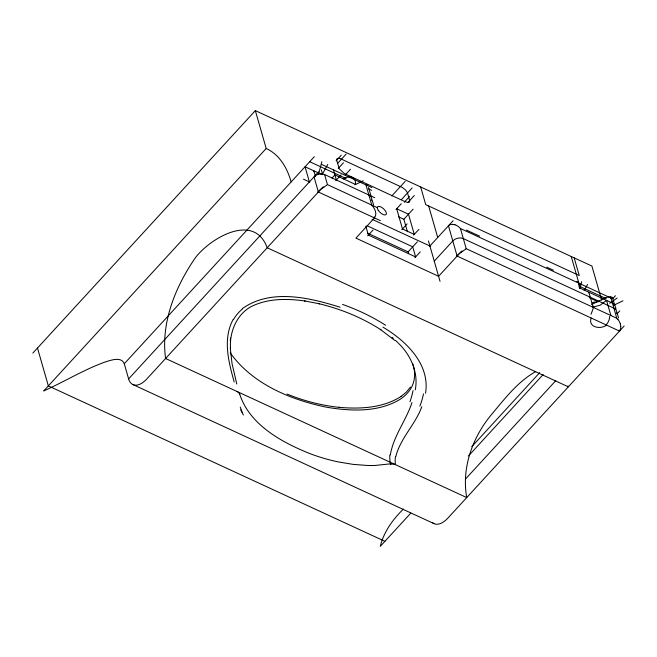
<?xml version="1.0" encoding="UTF-8"?>
<svg xmlns="http://www.w3.org/2000/svg" width="657" height="657" viewBox="0 0 657 657"><rect width="100%" height="100%" fill="white"/><g stroke="black" fill="none" stroke-linecap="round" stroke-linejoin="round"><path stroke-width="0.99" d="M230.541 348.358C229.186 331.062 237.9 312.001 253.898 305.324C269.97 298.278 288.086 298.59 305.135 301.021L304.659 300.939L319.466 303.805L318.941 303.69C340.827 308.979 362.007 317.577 380.945 329.814L380.231 329.338L394.865 340.474M230.295 340.835L230.492 338.018M390.34 454.956C393.379 436.002 406.133 420.579 411.964 402.552M425.547 393.223C430.302 364.044 405.78 340.646 382.949 327.153M415.281 389.831C418.591 372.733 410.871 355.388 398.742 343.537M395.793 456.64C400.368 438.104 415.421 424.504 421.819 406.683M313.701 171.658L313.906 170.853L315.541 176.536M318.489 174.54L321.856 161.704M579.852 288.604L581.659 281.697M591.177 317.996C587.678 327.408 600.827 329.814 606.518 325.084M367.624 185.159L367.534 184.395L365.957 184.888L371.755 205.083C374.777 208.302 377.545 213.895 374.465 217.91L355.93 238.121L438.597 276.293L461.772 251.04M233.112 319.507C222.575 338.987 228.587 361.941 234.188 381.972M322.415 174.138L327.761 164.431M584.163 290.591L587.563 284.424M410.485 387.047L406.297 392.155L401 396.549L401.337 396.27C382.998 408.145 360.061 409.188 338.905 407.307L339.398 407.365C321.421 405.484 303.756 400.885 287.035 394.044M588.319 292.784L588.836 292.201L593.181 307.345M32.85 353.072L255.335 110.622L591.9 266.052L601.648 300.044M255.335 110.622L266.192 148.49L43.707 390.948C64.657 381.61 84.326 369.365 105.999 361.678C111.378 360.11 121.455 356.406 124.28 363.756L128.624 378.908A22.938 12.056 -65.2 0 0 146.872 378.9L323.006 186.958M124.28 363.756L314.325 156.662M128.624 378.908L318.67 171.805M336.088 160.858L341.303 155.175M337.427 163.585L346.124 154.116M338.256 168.43L343.471 162.747M332.031 178.096L334.93 174.943L355.601 184.486C356.004 176.207 348.752 175.23 343.217 178.991M335.719 180.708L341.016 174.934M345.253 174.943L350.468 169.268M391.843 195.909L405.172 181.389M367.723 235.83L373.02 230.057M401.731 199.268L412.161 187.902M396.023 209.476L401.32 203.703M404.301 202.216L409.516 196.533M407.931 202.463L409.368 202.126L409.796 201.067L407.455 192.731L405.73 190.177L402.593 187.582L341.484 159.166C340.096 157.976 335.826 157.762 336.671 160.226L339.316 168.857L344.293 173.497L404.876 201.584L407.931 202.463L414.329 195.474M407.447 231.765L403.858 219.257L413.13 209.156M401.813 229.671L407.11 223.897M413.623 235.124L418.92 229.35M408.621 253.717L408.096 251.877L417.359 241.776M414.961 257.643L420.258 251.877M429.908 245.997L453.084 220.744M434.252 261.149L452.788 240.947A7.654 5.56 -16 0 1 463.333 238.614L613.901 308.158A7.654 5.56 -16 0 1 616.586 313.512M410.773 513.15L380.28 546.378C383.754 531.899 392.894 519.359 403.373 509.068M471.767 446.678L539.693 372.659M468.425 455.974L543.125 374.564M612.685 298.754L615.461 295.732M465.402 479.15L555.797 380.633M617.169 313.759L619.806 310.884M624.15 326.028L448.017 517.979A22.938 12.056 -65.2 0 1 432.339 522.496M321.979 188.567L323.794 187.089M460.746 252.649L462.553 251.179M576.772 281.525C579.597 280.268 578.431 288.908 579.975 288.111L612.455 303.107A7.785 5.658 -16 0 1 614.599 304.864L612.513 297.555A7.794 5.207 -34.3 0 0 610.649 296.923M242.376 308.585C270.98 288.324 309.348 297.637 340.104 307.221M609.753 303.296L617.087 298.056M592.039 303.164L594.125 302.08L596.999 302.031M326.677 185.077L327.465 184.633L377.66 207.809M465.435 249.167L466.224 248.716L616.8 318.251L617.933 319.589M455.014 224.751A13.403 11.908 63.4 0 1 459.202 227.281L460.434 228.521L611.01 298.056L611.675 297.744M354.911 184.822L363.19 180.798M591.645 304.511L604.925 298.056M613.794 305.25L622.992 300.783M535.693 371.599C517.034 382.062 503.935 399.85 490.344 415.938C472.112 438.498 461.485 468.531 466.733 497.579L165.597 358.5C160.661 322.809 175.435 286.485 195.515 257.569C210.544 237.941 254.226 212.137 267.21 247.763L568.346 386.842L567.993 385.955M393.116 463.579L374.695 465.484A109.965 79.899 -16 0 1 367.665 465.476L353.162 464.384L338.47 461.961A195.885 142.323 -16 0 1 310.276 453.757C281.459 442.276 248.321 424.151 239.214 392.5M592.926 307.18L600.178 305.168L606.551 300.38L610.895 315.524M452.616 224.316L454.997 224.825M384.912 541.327L48.347 385.897L37.482 348.021M466.396 230.049L479.569 236.134M546.747 267.161L553.424 270.241M321.675 164.439L371.862 187.615M309.685 161.712L346.116 178.532M368.585 188.912L371.69 190.341M580.386 286.723L606.214 298.656M380.37 220.637L318.374 192.008L314.03 176.856A7.654 5.56 -16 0 1 324.574 174.532L374.761 197.716M589.288 297.703L598.272 301.85M321.659 174.434L305.053 166.763L309.398 181.907M398.413 216.744L403.858 219.257M303.493 179.18L309.849 182.12M620.676 326.586A6.504 5.691 68.4 0 1 619.535 331.103L457.132 256.09L448.452 225.794M372.01 219.257L430.647 246.342M366.967 225.696L412.727 246.827L415.626 256.928L368.388 235.107L365.85 226.271M367.337 233.054L408.096 251.877M132.821 384.526L433.957 523.604M266.192 148.49C279.578 154.535 287.38 168.291 291.15 181.915M392.089 337.328L393.247 338.33M395.514 340.367L398.208 343.003M230.278 352.957C252.436 383.959 290.32 399.743 326.562 407.209C350.92 411.307 378.243 412.563 400.146 399.3A33.671 24.465 -16 0 0 412.3 385.716C415.396 378.834 415.183 370.835 412.76 363.781M620.315 324.032L620.832 326.586M615.995 308.954L614.862 305.086M370.909 195.638L368.561 187.532M618.549 317.955L617.153 312.987M611.01 298.056L616.8 318.251M619.247 330.134L619.518 331.079M574.185 257.873L579.26 275.546L425.736 204.647L420.669 186.974M571.237 256.509L580.427 288.554M460.434 228.521L466.224 248.716M428.684 206.011L437.644 237.251M428.463 240.947L440.042 281.344M373.521 204.836L372.149 199.966M374.194 216.966L374.465 217.91M333.485 169.892L336.384 179.985M324.574 174.532L327.465 184.633M321.322 169.892L322.694 174.705M236.766 383.992L232.02 363.444L230.262 347.873M317.61 192.353A6.504 1.24 -42.2 0 1 322.201 188.14M323.482 187.524A13.403 1.799 -43.1 0 1 326.324 185.479M368.856 194.981A7.654 5.56 -16 0 1 371.542 200.344M604.933 298.081A9.075 6.061 -34.3 0 1 610.665 296.907M448.361 225.696A6.504 5.79 56 0 1 452.616 224.439M610.903 298.549A13.403 1.774 -41.7 0 1 612.34 297.884M612.644 298.303A6.504 0.928 -43.3 0 1 612.48 298.648M593.665 306.113A7.506 0.509 -68.5 0 1 590.98 314.309M609.704 316.354A7.514 3.926 -65.6 0 1 606.386 324.615M456.369 256.435A6.504 1.24 -42.2 0 1 460.968 252.222M617.974 319.565A13.403 11.933 62.2 0 1 620.405 324.008M390.365 464.072A7.736 5.617 -16 0 1 395.399 464.63M390.463 464.056A75.563 51.295 -4.5 0 1 389.839 454.964M236.931 391.449A7.728 5.617 -16 0 1 239.69 394.487M243.361 415.052A75.571 6.677 77.9 0 1 240.257 407.151M395.489 464.622A60.395 40.726 -1.5 0 1 395.44 456.623M423.494 393.839A38.221 19.685 -66.3 0 1 419.848 406.116M342.552 304.421A233.917 157.598 -9.8 0 1 385.577 325.24M233.407 319.672A38.229 37.49 -60.1 0 1 242.589 308.856M242.219 412.629A60.411 3.195 75.7 0 1 240.758 409.878M413.064 390.562A36.291 14.799 -71.4 0 1 409.976 401.731M462.249 251.615A13.403 1.799 -43.1 0 1 465.09 249.561M408.498 214.207L396.688 208.754L402.478 228.948L414.288 234.409L408.498 214.207M378.218 210.273A5.741 2.538 42.5 0 0 386.061 214.584A5.741 2.538 42.5 0 0 381.323 207.16A5.741 2.538 42.5 0 0 378.218 210.273"/></g></svg>
